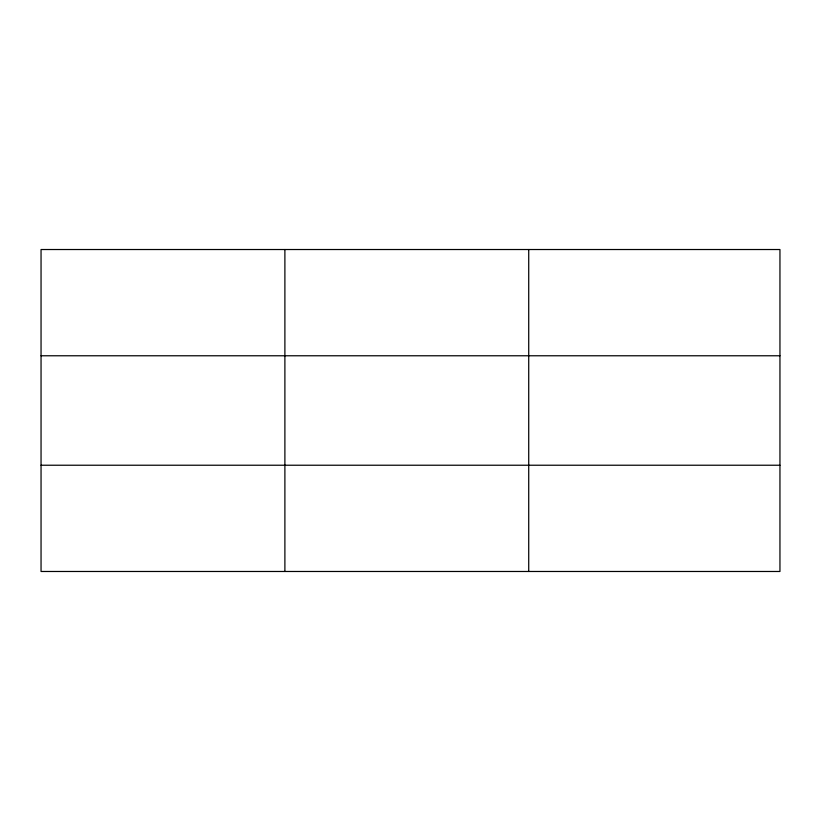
<?xml version="1.0" encoding="UTF-8"?>
<svg xmlns="http://www.w3.org/2000/svg" width="821" height="821" viewBox="0 0 821 821"><rect width="100%" height="100%" fill="white"/><g stroke="black" fill="none" stroke-linecap="round" stroke-linejoin="round"><path stroke-width="1.23" d="M284.887 571.478L284.887 249.522M528.724 571.478L528.724 249.522M779.95 465.23L779.95 571.478L41.05 571.478L41.05 249.522L779.95 249.522L779.95 465.23L41.05 465.23M41.05 355.77L779.95 355.77"/></g></svg>
